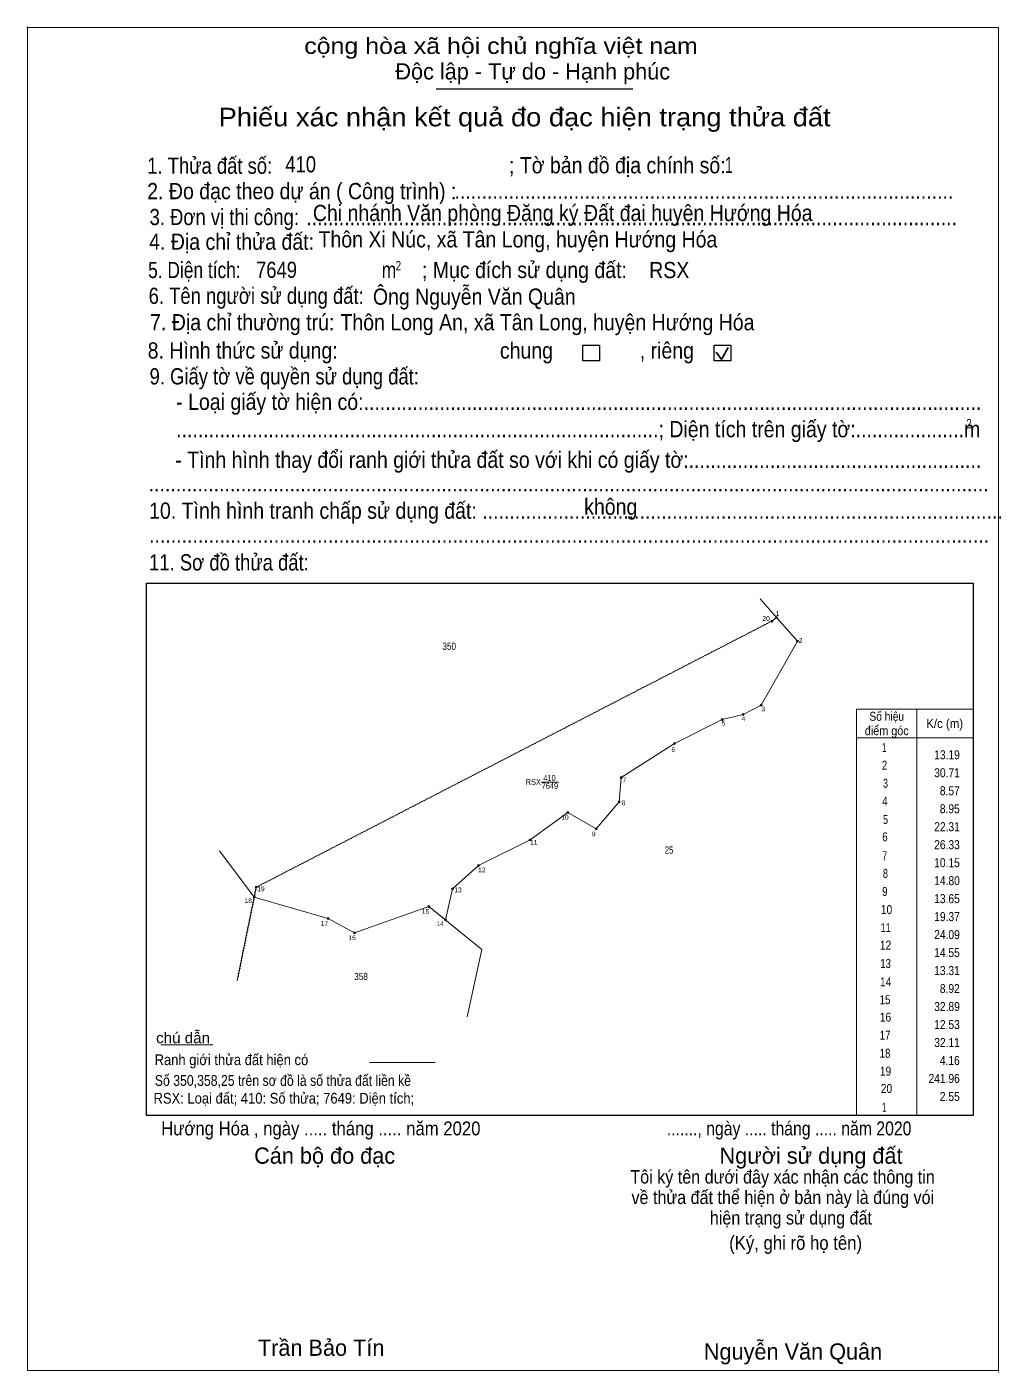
# Model space of a CAD drawing. Header units: metres. Extents: x 543132 to 544952, y 1838728 to 1840131.
# Drawn here: x 544546 to 544952, y 1839570 to 1840131 of the extents above; entities that cross this region are included whole.
import ezdxf
from ezdxf.enums import TextEntityAlignment as Align

# ---------------------------------------------------------------- set-up
doc = ezdxf.new("R2010")
doc.units = ezdxf.units.M
doc.header["$LTSCALE"] = 0.72
doc.header["$PDMODE"] = 32
doc.header["$PDSIZE"] = 0.36
doc.linetypes.add('DOTTED', pattern=[1.5, 0.3, -1.2])
for name, color, linetype, lineweight in [('1', 7, 'Continuous', 13), ('10', 7, 'Continuous', 13), ('17', 7, 'Continuous', 13), ('2', 7, 'Continuous', 13), ('6', 7, 'Continuous', 13), ('63', 7, 'Continuous', 13)]:
    doc.layers.add(name, color=color, linetype=linetype, lineweight=lineweight)

msp = doc.modelspace()

# ---------------------------------------------------------------- hatches: boundary and pattern name
at = {"layer": '63'}
for points in [[(544856.95, 1839883.14, 1), (544856.15, 1839883.14, 1)], [(544858.97, 1839884.7, 1), (544858.17, 1839884.7, 1)], [(544867.72, 1839874.83, 1), (544866.92, 1839874.83, 1)], [(544852.57, 1839848.12, 1), (544851.77, 1839848.12, 1)], [(544836.25, 1839842.15, 1), (544835.45, 1839842.15, 1)], [(544844.97, 1839844.16, 1), (544844.17, 1839844.16, 1)], [(544816.36, 1839832.05, 1), (544815.56, 1839832.05, 1)], [(544794.19, 1839817.84, 1), (544793.39, 1839817.84, 1)], [(544793.34, 1839807.73, 1), (544792.54, 1839807.73, 1)], [(544771.89, 1839803.27, 1), (544771.09, 1839803.27, 1)], [(544783.73, 1839796.47, 1), (544782.93, 1839796.47, 1)], [(544756.22, 1839791.89, 1), (544755.42, 1839791.89, 1)], [(544734.65, 1839781.16, 1), (544733.85, 1839781.16, 1)], [(544641.11, 1839768.07, 1), (544640.31, 1839768.07, 1)], [(544641.95, 1839772.14, 1), (544641.15, 1839772.14, 1)], [(544723.79, 1839771.47, 1), (544722.99, 1839771.47, 1)], [(544713.95, 1839764.14, 1), (544713.15, 1839764.14, 1)], [(544671.95, 1839759.14, 1), (544671.15, 1839759.14, 1)], [(544720.85, 1839758.49, 1), (544720.05, 1839758.49, 1)], [(544682.95, 1839753.14, 1), (544682.15, 1839753.14, 1)]]:
    msp.add_hatch(color=256, dxfattribs=at).paths.add_polyline_path(points)

# ---------------------------------------------------------------- linework, layer by layer
at = {"layer": '1'}
msp.add_lwpolyline([(544858.57, 1839884.7), (544867.32, 1839874.83), (544852.17, 1839848.12), (544844.57, 1839844.16), (544835.85, 1839842.15), (544815.96, 1839832.05), (544793.79, 1839817.84), (544792.94, 1839807.73), (544783.33, 1839796.47), (544771.49, 1839803.27), (544755.82, 1839791.89), (544734.25, 1839781.16), (544723.39, 1839771.47), (544720.45, 1839758.49), (544713.55, 1839764.14), (544682.55, 1839753.14), (544671.55, 1839759.14), (544640.71, 1839768.07), (544641.55, 1839772.14), (544856.55, 1839883.14)], close=True, dxfattribs=at)
msp.add_lwpolyline([(544858.57, 1839884.7), (544867.32, 1839874.83), (544852.17, 1839848.12), (544844.57, 1839844.16), (544835.85, 1839842.15), (544815.96, 1839832.05), (544793.79, 1839817.84), (544792.94, 1839807.73), (544783.33, 1839796.47), (544771.49, 1839803.27), (544755.82, 1839791.89), (544734.25, 1839781.16), (544723.39, 1839771.47)], dxfattribs=at)
at = {"layer": '10'}
for p, q in [((544626.19, 1839787.31), (544640.71, 1839768.07)), ((544640.71, 1839768.07), (544633.55, 1839733.14))]:
    msp.add_line(p, q, dxfattribs=at)
for points in [[(544867.32, 1839874.83), (544858.57, 1839884.7), (544851.78, 1839892.37)], [(544720.45, 1839758.49), (544723.39, 1839771.47), (544734.25, 1839781.16), (544755.82, 1839791.89), (544771.49, 1839803.27), (544783.33, 1839796.47), (544792.94, 1839807.73), (544793.79, 1839817.84), (544815.96, 1839832.05), (544835.85, 1839842.15), (544844.57, 1839844.16), (544852.17, 1839848.12), (544867.32, 1839874.83)], [(544640.71, 1839768.07), (544671.55, 1839759.14), (544682.55, 1839753.14), (544713.55, 1839764.14), (544735.55, 1839746.14), (544729.55, 1839718.14)]]:
    msp.add_lwpolyline(points, dxfattribs=at)
at = {"layer": '17'}
msp.add_line((544601.72, 1839706.46), (544623.44, 1839706.46), dxfattribs=at)
at = {"layer": '2', "lineweight": 25}
for p, q in [((544716.63, 1840105.06), (544798.54, 1840105.06)), ((544595.71, 1839898.89), (544940.52, 1839898.89)), ((544940.52, 1839898.89), (544940.52, 1839676.93))]:
    msp.add_line(p, q, dxfattribs=at)
at = {"layer": '2', "lineweight": 35}
for p, q in [((544833.32, 1839995.28), (544835.62, 1839992.28)), ((544835.62, 1839992.28), (544838.43, 1839997.3))]:
    msp.add_line(p, q, dxfattribs=at)
at = {"layer": '2', "linetype": 'DOTTED'}
for p, q in [((544856.55, 1839883.14), (544641.55, 1839772.14)), ((544641.55, 1839772.14), (544633.55, 1839733.14))]:
    msp.add_line(p, q, dxfattribs=at)
at = {"layer": '2'}
msp.add_lwpolyline([(544546.04, 1840130.76), (544951.07, 1840130.76), (544951.07, 1839570.56), (544546.04, 1839570.56)], close=True, dxfattribs=at)
at = {"layer": '2', "lineweight": 25}
for points in [[(544777.79, 1839998.17), (544784.75, 1839998.17), (544784.75, 1839991.68), (544777.79, 1839991.68)], [(544832.52, 1839998.17), (544839.47, 1839998.17), (544839.47, 1839991.68), (544832.52, 1839991.68)]]:
    msp.add_lwpolyline(points, close=True, dxfattribs=at)
msp.add_lwpolyline([(544940.52, 1839676.93), (544595.71, 1839676.93), (544595.71, 1839898.89)], dxfattribs=at)
at = {"layer": '2'}
for p in [(544546.04, 1840130.76), (544951.06, 1839570.56)]:
    msp.add_point(p, dxfattribs=at)
at = {"layer": '6'}
msp.add_line((544688.78, 1839699.08), (544716.2, 1839699.08), dxfattribs=at)
at = {"layer": '63'}
for p, q in [((544917.12, 1839846.43), (544917.12, 1839676.93)), ((544760.55, 1839815.97), (544767.59, 1839815.97))]:
    msp.add_line(p, q, dxfattribs=at)
for points in [[(544917.12, 1839676.93), (544891.92, 1839676.93), (544891.92, 1839846.43), (544917.12, 1839846.43)], [(544917.12, 1839846.43), (544940.52, 1839846.43), (544940.52, 1839676.93), (544917.12, 1839676.93)], [(544891.92, 1839834.43), (544917.12, 1839834.43), (544940.52, 1839834.43)]]:
    msp.add_lwpolyline(points, dxfattribs=at)
for centre in [(544856.55, 1839883.14), (544858.57, 1839884.7), (544867.32, 1839874.83), (544852.17, 1839848.12), (544835.85, 1839842.15), (544844.57, 1839844.16), (544815.96, 1839832.05), (544793.79, 1839817.84), (544792.94, 1839807.73), (544771.49, 1839803.27), (544783.33, 1839796.47), (544755.82, 1839791.89), (544734.25, 1839781.16), (544640.71, 1839768.07), (544641.55, 1839772.14), (544723.39, 1839771.47), (544713.55, 1839764.14), (544671.55, 1839759.14), (544720.45, 1839758.49), (544682.55, 1839753.14)]:
    msp.add_circle(centre, 0.4, dxfattribs=at)

# ---------------------------------------------------------------- texts
at = {"layer": '1'}
for s, width, p in [('410', 0.85, (544763.825, 1839816.42)), ('RSX', 0.9, (544757.08, 1839814.82)), ('7649', 0.85, (544764.015, 1839813.19))]:
    msp.add_text(s, height=2.5, dxfattribs=dict(at, width=width)).set_placement(p, align=Align.CENTER)
at = {"layer": '10'}
for s, width, p in [('350', 0.85, (544722.01, 1839871.15)), ('25', 0.8, (544813.74, 1839786.16)), ('358', 0.85, (544685.235, 1839733.43))]:
    msp.add_text(s, height=3, dxfattribs=dict(at, width=width)).set_placement(p, align=Align.CENTER)
at = {"layer": '2'}
for s, height, width, p in [('cộng hòa xã hội chủ nghĩa việt nam', 6.761, 1.15, (544661.54, 1840119.68)), ('1. Thửa đất số:', 6.761, 0.85, (544596.04, 1840069.68)), ('410', 6.76, 0.85, (544653.63, 1840070.28)), ('; Tờ bản đồ địa chính số:', 6.761, 0.9, (544746.93, 1840069.88)), ('1', 6.76, 0.65, (544837.05, 1840069.97)), ('2. Đo đạc theo dự án ( Công trình) : ', 6.765, 0.9, (544596.03, 1840059.08)), ('............................................................................................', 6.765, 0.9, (544724.19, 1840059.3)), ('3. Đơn vị thi công:', 6.765, 0.85, (544597.02, 1840048.28)), ('Chi nhánh Văn phòng Đăng ký Đất đai huyện Hướng Hóa', 6.76, 0.9, (544665.13, 1840049.97)), ('........................................................................................................................', 6.765, 0.9, (544662.38, 1840048.26)), ('4. Địa chỉ thửa đất:', 6.765, 0.9, (544596.82, 1840038)), ('Thôn Xi Núc, xã Tân Long, huyện Hướng Hóa', 6.76, 0.9, (544667.5, 1840038.98)), ('5. Diện tích:', 6.765, 0.8, (544596.42, 1840026.2)), ('7649', 6.76, 0.85, (544641.42, 1840026.26)), ('2', 3.863, 0.8, (544699.66, 1840029.41)), ('; Mục đích sử dụng đất:', 6.761, 0.9, (544710.63, 1840026.2)), ('RSX', 6.76, 0.9, (544805.43, 1840026.16)), ('m', 6.761, 0.8, (544693.88, 1840026.2)), ('6. Tên người sử dụng đất:', 6.765, 0.85, (544596.63, 1840015.42)), ('Ông Nguyễn Văn Quân', 6.76, 0.9, (544690.18, 1840015.07)), ('7. Địa chỉ thường trú:', 6.765, 0.9, (544597.23, 1840004.4)), ('Thôn Long An, xã Tân Long, huyện Hướng Hóa', 6.76, 0.9, (544676.64, 1840004.4)), ('8. Hình thức sử dụng:', 6.765, 0.9, (544596.24, 1839992.62)), ('chung                , riêng', 6.761, 0.9, (544743.15, 1839992.62)), ('9. Giấy tờ về quyền sử dụng đất:', 6.765, 0.85, (544597.02, 1839981.83)), ('     - Loại giấy tờ hiện có:..................................................................................................................', 6.761, 0.9, (544596.82, 1839971.22)), ('     .........................................................................................; Diện tích trên giấy tờ:....................m', 6.761, 0.9, (544596.82, 1839959.81)), ('2', 3.863, 0.8, (544937.68, 1839963.59)), ('     - Tình hình thay đổi ranh giới thửa đất so với khi có giấy tờ:......................................................', 6.761, 0.9, (544596.44, 1839947.04)), ('...........................................................................................................................................................', 6.761, 0.9, (544596.63, 1839937.24)), ('10. Tình hình tranh chấp sử dụng đất: ................................................................................................', 6.765, 0.9, (544596.82, 1839925.82)), ('không', 6.761, 0.9, (544778.31, 1839927.46)), ('...........................................................................................................................................................', 6.761, 0.9, (544596.82, 1839915.83)), ('11. Sơ đồ thửa đất:', 6.765, 0.85, (544596.82, 1839904.24)), ('Hướng Hóa , ngày ..... tháng ..... năm 2020', 5.79, 0.9, (544601.86, 1839668.66)), ('......., ngày ..... tháng ..... năm 2020', 5.79, 0.85, (544812.75, 1839668.66)), ('(Ký, ghi rõ họ tên)', 5.795, 0.9, (544838.79, 1839620.94))]:
    msp.add_text(s, height=height, dxfattribs=dict(at, width=width)).set_placement(p)
for s, height, p in [('Độc lập - Tự do - Hạnh phúc', 6.761, (544699.54, 1840109.02)), ('Cán bộ đo đạc', 6.761, (544640.64, 1839656.82)), ('Người sử dụng đất', 6.761, (544834.77, 1839656.82)), ('Trần Bảo Tín', 6.76, (544642.22, 1839576.71)), ('Nguyễn Văn Quân', 6.76, (544828.23, 1839575.14))]:
    msp.add_text(s, height=height, dxfattribs=at).set_placement(p)
for s, height, width, p in [('Phiếu xác nhận kết quả đo đạc hiện trạng thửa đất', 7.725, 1.1, (544753.48, 1840089.48)), ('Tôi ký tên dưới đây xác nhận các thông tin', 5.585, 0.9, (544861.06, 1839648.56)), ('về thửa đất thể hiện ở bản này là đúng vói', 5.585, 0.9, (544861.155, 1839640.02)), ('hiện trạng sử dụng đất', 5.585, 0.9, (544864.535, 1839631.48))]:
    msp.add_text(s, height=height, dxfattribs=dict(at, width=width)).set_placement(p, align=Align.CENTER)
msp.add_text('.', height=1.932, dxfattribs=at).set_placement((544951.036, 1839569.52), align=Align.CENTER)
at = {"layer": '6'}
for s, width, p in [('chú dẫn', 1.05, (544599.74, 1839707.08)), ('Ranh giới thửa đất hiện có ', 0.9, (544599.12, 1839697.95)), ('Số 350,358,25 trên sơ đồ là số thửa đất liền kề', 0.85, (544599.21, 1839689.3)), ('RSX: Loại đất; 410: Số thửa; 7649: Diện tích;', 0.9, (544598.67, 1839681.89))]:
    msp.add_text(s, height=4.5, dxfattribs=dict(at, width=width)).set_placement(p)
at = {"layer": '63'}
for s, height, width, p in [('1', 2, 0.85, (544859.72, 1839885.33)), ('20', 2, 0.95, (544855.74, 1839883.24)), ('2', 2, 0.9, (544869.36, 1839874.04)), ('3', 2, 0.9, (544853.75, 1839845.49)), ('5', 2, 0.9, (544837.13, 1839839.61)), ('4', 2, 0.9, (544845.51, 1839841.4)), ('6', 2, 0.9, (544816.25, 1839828.58)), ('13.19', 3.75, 0.85, (544934.99, 1839825.51)), ('30.71', 3.75, 0.85, (544934.99, 1839818.01)), ('7', 2, 0.9, (544795.85, 1839815.88)), ('8.57', 3.75, 0.85, (544934.97, 1839810.51)), ('8', 2, 0.9, (544795.47, 1839806.3)), ('10', 2, 0.95, (544771.84, 1839800.31)), ('8.95', 3.75, 0.85, (544934.96, 1839803.01)), ('22.31', 3.75, 0.85, (544934.99, 1839795.51)), ('11', 2, 0.9, (544758.78, 1839789.91)), ('9', 2, 0.9, (544783.04, 1839793.34)), ('26.33', 3.75, 0.85, (544934.98, 1839788.01)), ('12', 2, 0.95, (544737.16, 1839778.36)), ('10.15', 3.75, 0.85, (544934.98, 1839780.51)), ('14.80', 3.75, 0.85, (544934.99, 1839773.01)), ('19', 2, 0.95, (544645.03, 1839770.45)), ('13', 2, 0.95, (544727.22, 1839770.04)), ('13.65', 3.75, 0.85, (544934.98, 1839765.51)), ('18', 2, 0.95, (544639.7, 1839765.56)), ('15', 2, 0.95, (544713.64, 1839761.05)), ('17', 2, 0.95, (544671.48, 1839756.11)), ('14', 2, 0.95, (544719.8, 1839755.93)), ('19.37', 3.75, 0.85, (544934.99, 1839758.01)), ('16', 2, 0.95, (544683.05, 1839750.1)), ('24.09', 3.75, 0.85, (544934.99, 1839750.51)), ('14.55', 3.75, 0.85, (544934.98, 1839743.01)), ('13.31', 3.75, 0.85, (544934.99, 1839735.51)), ('8.92', 3.75, 0.85, (544934.97, 1839728.01)), ('32.89', 3.75, 0.85, (544934.99, 1839720.51)), ('12.53', 3.75, 0.85, (544934.98, 1839713.01)), ('32.11', 3.75, 0.85, (544934.99, 1839705.51)), ('4.16', 3.75, 0.85, (544934.97, 1839698.01)), ('241.96', 3.75, 0.85, (544934.98, 1839690.51)), ('2.55', 3.75, 0.85, (544934.96, 1839683.01))]:
    msp.add_text(s, height=height, dxfattribs=dict(at, width=width)).set_placement(p, align=Align.RIGHT)
for s, width, p in [('Số hiệu', 0.85, (544904.52, 1839841.56)), ('K/c (m)', 0.95, (544928.68, 1839838.56)), ('điểm góc', 0.9, (544904.525, 1839835.56)), ('1', 0.65, (544903.475, 1839828.51)), ('2', 0.8, (544903.585, 1839821.16)), ('3', 0.75, (544903.99, 1839813.61)), ('4', 0.8, (544903.755, 1839806.15)), ('5', 0.75, (544904, 1839798.54)), ('6', 0.8, (544903.785, 1839791.29)), ('7', 0.75, (544903.665, 1839783.43)), ('8', 0.75, (544903.965, 1839776.05)), ('9', 0.8, (544903.725, 1839768.48)), ('10', 0.85, (544904.435, 1839760.93)), ('11', 0.75, (544904.045, 1839753.42)), ('12', 0.85, (544904.035, 1839746.13)), ('13', 0.8, (544904.04, 1839738.47)), ('14', 0.85, (544904.065, 1839730.79)), ('15', 0.8, (544903.82, 1839723.37)), ('16', 0.85, (544904.005, 1839716.1)), ('17', 0.8, (544903.825, 1839708.53)), ('18', 0.8, (544903.825, 1839701.01)), ('19', 0.85, (544904.035, 1839693.57)), ('20', 0.85, (544904.405, 1839686.33)), ('1', 0.65, (544903.475, 1839678.51))]:
    msp.add_text(s, height=3.75, dxfattribs=dict(at, width=width)).set_placement(p, align=Align.CENTER)

doc.saveas('drawing.dxf')
